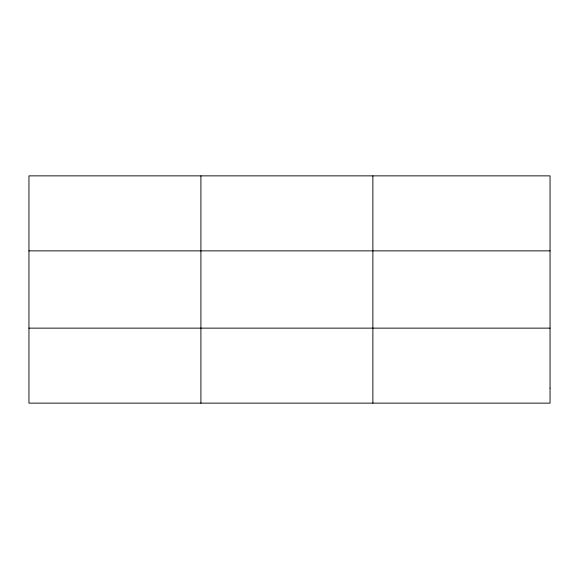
<?xml version="1.0" encoding="UTF-8"?>
<svg xmlns="http://www.w3.org/2000/svg" width="579" height="579" viewBox="0 0 579 579"><rect width="100%" height="100%" fill="white"/><g stroke="black" fill="none" stroke-linecap="round" stroke-linejoin="round"><path stroke-width="0.87" d="M200.913 403.136L200.913 175.864M372.876 403.136L372.876 175.864M28.95 250.866L550.05 250.866M28.95 328.134L550.05 328.134M550.05 388.133L550.05 403.136L28.95 403.136L28.95 175.864L550.05 175.864L550.05 388.133"/></g></svg>
